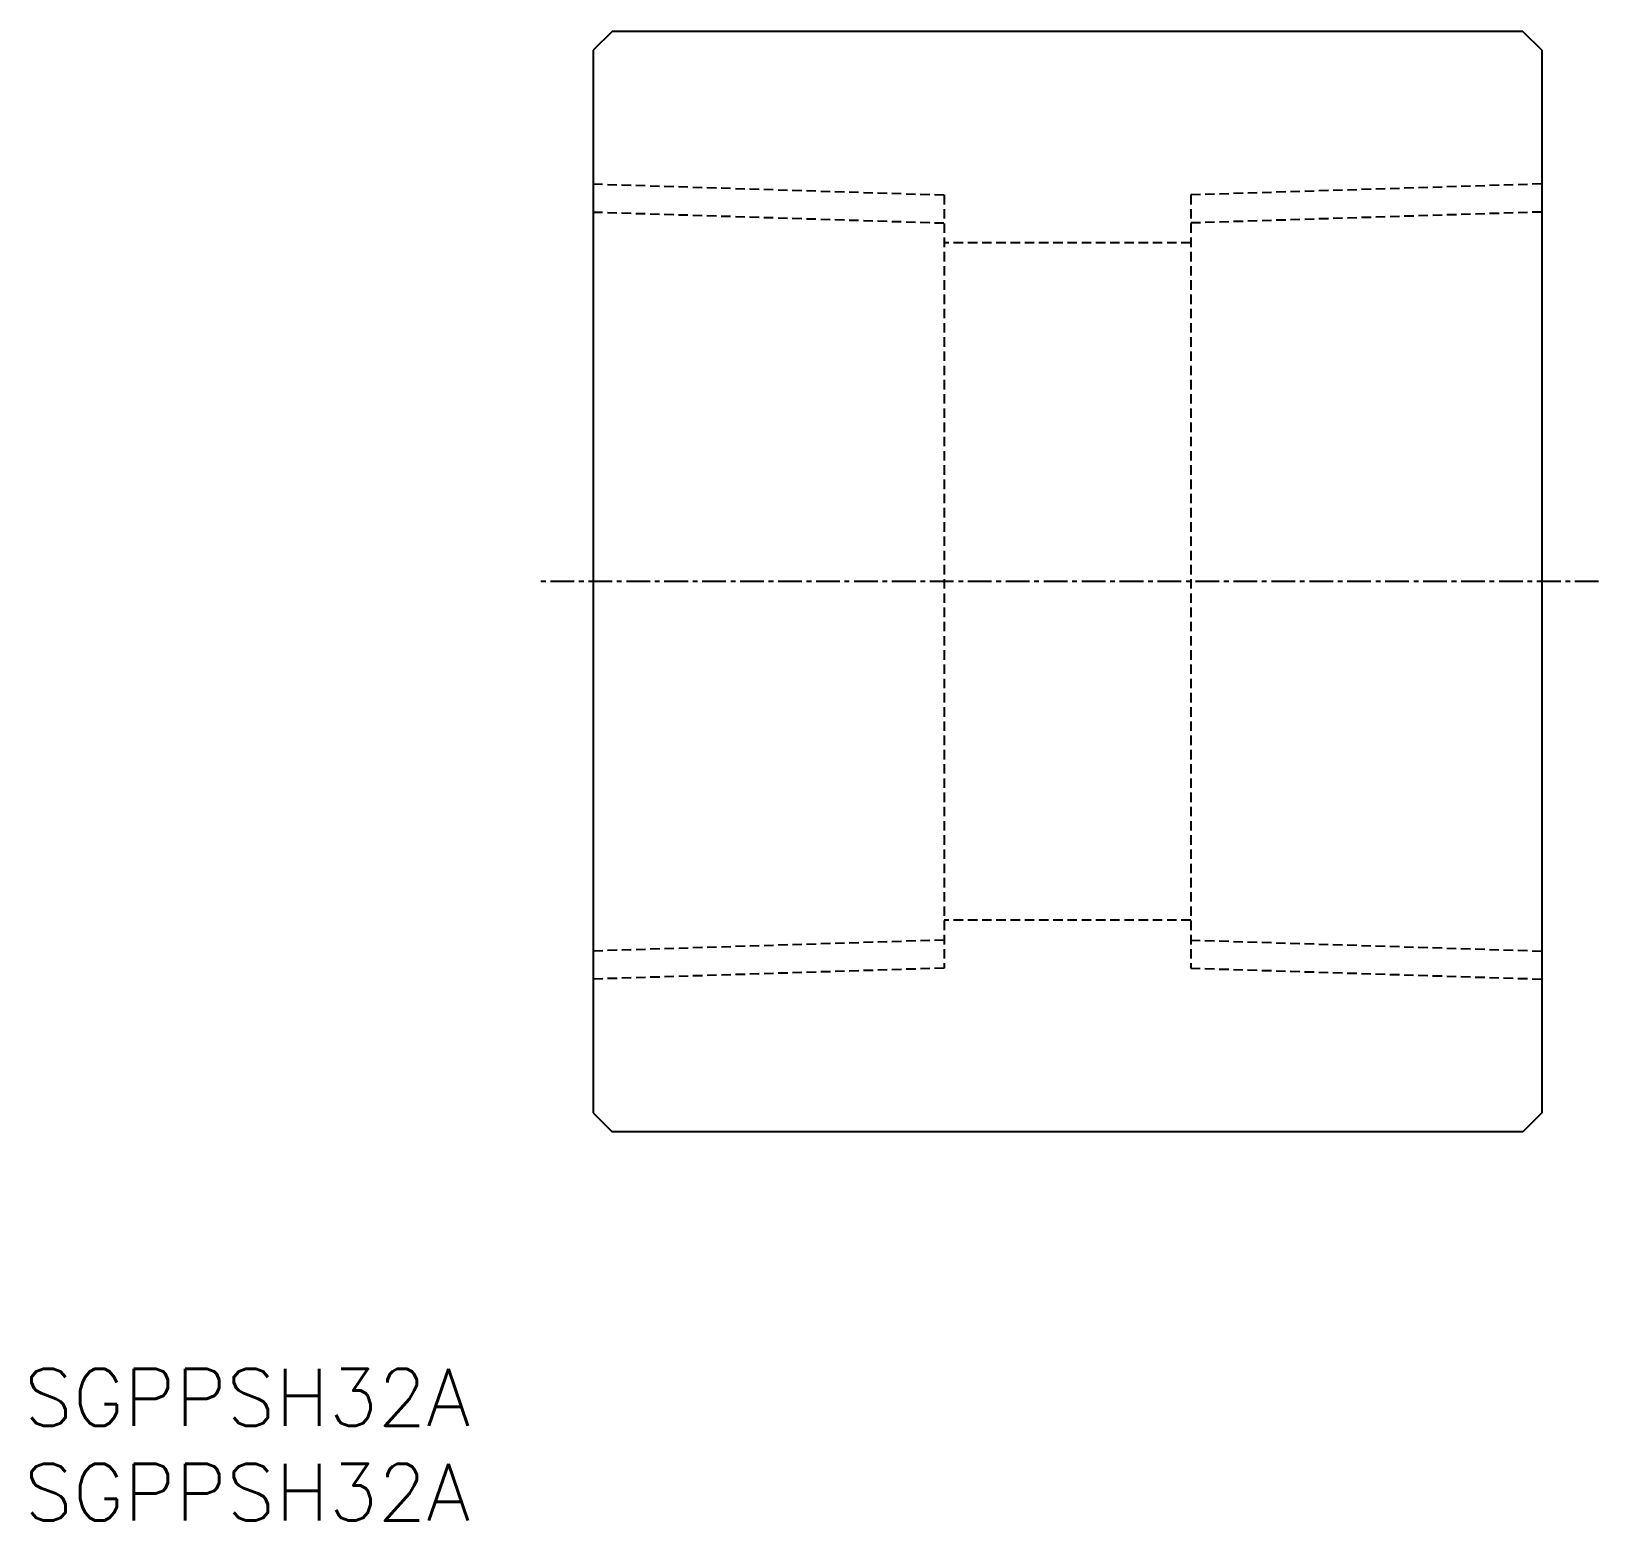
# Model space of a CAD drawing. Extents: x 0.4 to 83, y 0 to 78.5.
import ezdxf

# ---------------------------------------------------------------- set-up
doc = ezdxf.new("R2010")
doc.units = 0
doc.linetypes.add('CENTER', pattern=[2, 1.25, -0.25, 0.25, -0.25])
doc.linetypes.add('DASHED', pattern=[0.75, 0.5, -0.25])
doc.layers.get('0').update_dxf_attribs({"linetype": 'CONTINUOUS'})
doc.layers.add('CENTER', color=1, linetype='CENTER')
doc.styles.get("Standard").update_dxf_attribs({"font": 'txt.shx'})

# ---------------------------------------------------------------- blocks, each defined once
blk = doc.blocks.new('*U2')
at = {"color": 7, "linetype": 'CONTINUOUS'}
blk.add_text('SGPPSH32A', height=3, dxfattribs=at).set_placement((0, 0))
blk = doc.blocks.new('*U3')
at = {"color": 7, "linetype": 'CONTINUOUS'}
blk.add_text('SGPPSH32A', height=3, dxfattribs=at).set_placement((0, 5))

msp = doc.modelspace()

# ---------------------------------------------------------------- linework, layer by layer
at = {"color": 7, "linetype": 'CONTINUOUS'}
for p, q in [((31, 78.5), (30, 77.5)), ((79, 78.5), (31, 78.5)), ((79, 78.5), (80, 77.5)), ((30, 77.5), (30, 21.5)), ((80, 77.5), (80, 21.5)), ((30, 21.5), (31, 20.5)), ((80, 21.5), (79, 20.5)), ((79, 20.5), (31, 20.5))]:
    msp.add_line(p, q, dxfattribs=at)
at = {"color": 3, "linetype": 'DASHED'}
for p, q in [((30, 70.455), (48.5, 69.876875)), ((80, 70.455), (61.5, 69.876875)), ((48.5, 69.876875), (48.5, 29.123125)), ((61.5, 69.876875), (61.5, 29.123125)), ((30, 68.976), (48.5, 68.397875)), ((80, 68.976), (61.5, 68.397875)), ((61.5, 67.35), (48.5, 67.35)), ((61.5, 31.65), (48.5, 31.65)), ((48.5, 30.602125), (30, 30.024)), ((61.5, 30.602125), (80, 30.024)), ((48.5, 29.123125), (30, 28.545)), ((61.5, 29.123125), (80, 28.545))]:
    msp.add_line(p, q, dxfattribs=at)
at = {"layer": 'CENTER', "color": 1, "linetype": 'CENTER'}
msp.add_line((83, 49.5), (27, 49.5), dxfattribs=at)

# ---------------------------------------------------------------- block references
at = {"color": 7, "linetype": 'CONTINUOUS'}
for name in ['*U3', '*U2']:
    msp.add_blockref(name, (0, 0), dxfattribs=at)

doc.saveas('drawing.dxf')
